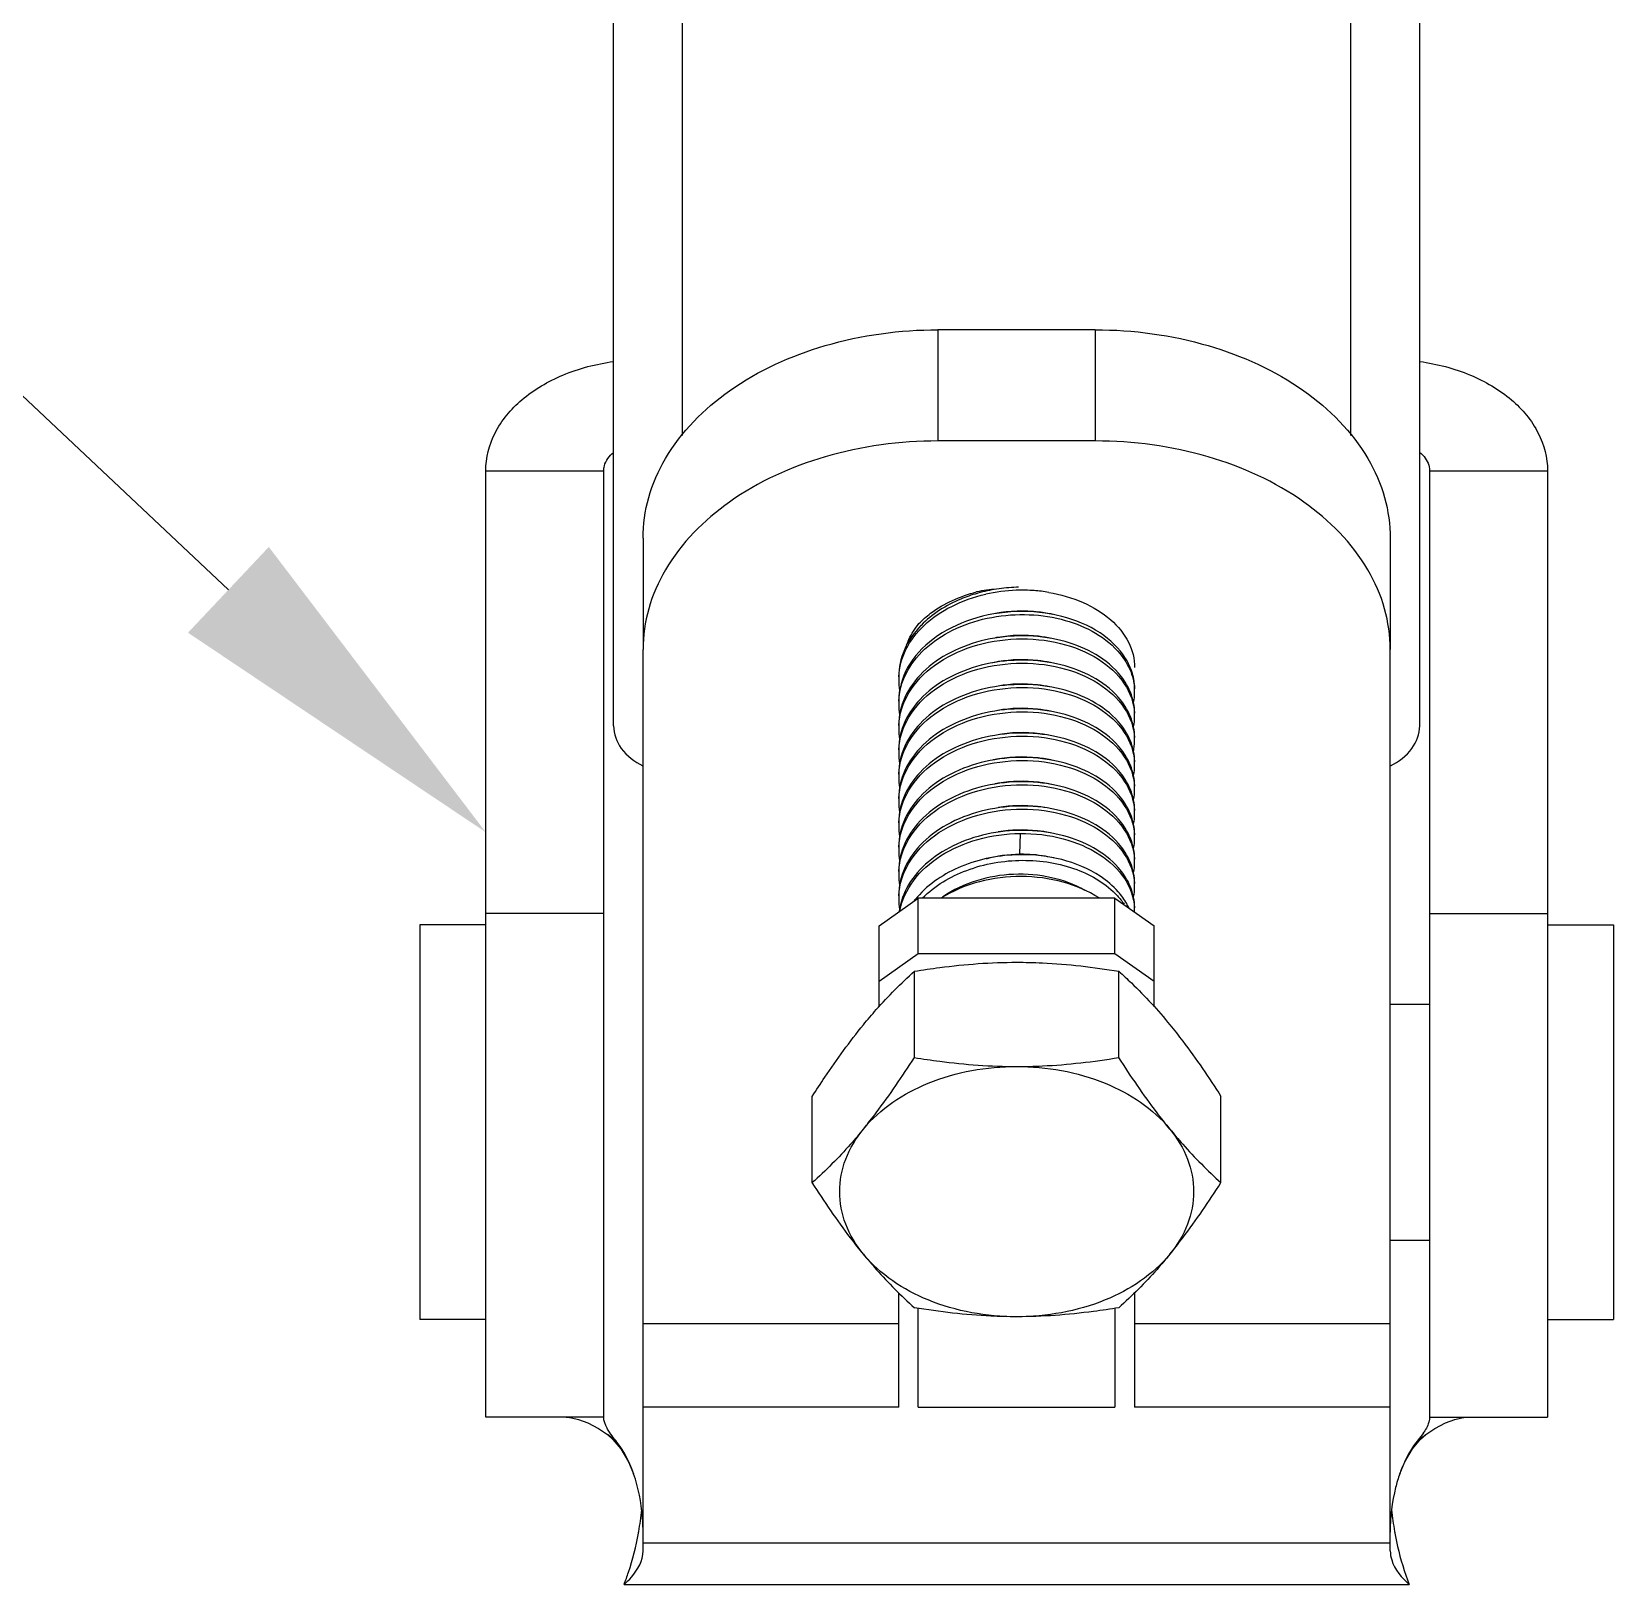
# Model space of a CAD drawing. Extents: x 4995099 to 5303443, y 4627657 to 4889583.
# Drawn here: x 5045307 to 5046202, y 4765713 to 4766592 of the extents above; entities that cross this region are included whole.
import ezdxf

# ---------------------------------------------------------------- set-up
doc = ezdxf.new("R2010")
doc.units = 0
doc.header["$LTSCALE"] = 1000
doc.header["$MEASUREMENT"] = 0
doc.layers.get('0').update_dxf_attribs({"color": 4, "linetype": 'CONTINUOUS'})

msp = doc.modelspace()

# ---------------------------------------------------------------- linework, layer by layer
at = {"linetype": 'Continuous'}
for p, q in [((5045636.04, 4766198.86), (5045636.04, 4769694.69)), ((5046092.04, 4766198.86), (5046092.04, 4769694.69)), ((5045674.97, 4766363.27), (5045674.97, 4769307.83)), ((5046053.11, 4766363.27), (5046053.11, 4769307.83)), ((5045819.55, 4766423), (5045819.55, 4766360.08)), ((5045908.53, 4766423), (5045819.55, 4766423)), ((5045908.53, 4766423), (5045908.53, 4766360.08)), ((5045908.53, 4766360.08), (5045819.55, 4766360.08)), ((5045563.75, 4765807.9), (5045563.75, 4766343.24)), ((5045563.75, 4766343.24), (5045630.48, 4766343.24)), ((5045630.48, 4765807.9), (5045630.48, 4766343.24)), ((5046097.6, 4766343.24), (5046097.6, 4765807.9)), ((5046097.6, 4766343.24), (5046164.33, 4766343.24)), ((5046164.33, 4766343.24), (5046164.33, 4765807.9)), ((5045652.73, 4766305.03), (5045652.73, 4766242.12)), ((5046075.36, 4766305.03), (5046075.36, 4766242.12)), ((5045809.99, 4766255.74), (5045809.9, 4766255.65)), ((5045652.73, 4765732.12), (5045652.73, 4766242.12)), ((5046075.36, 4765732.12), (5046075.36, 4766242.12)), ((5045866.01, 4766138.03), (5045865.7, 4766126.25)), ((5045865.7, 4766126.25), (5045865.7, 4766125.98)), ((5045786.19, 4766085.71), (5045808.43, 4766101.44)), ((5045808.43, 4766069.98), (5045808.43, 4766101.44)), ((5045919.65, 4766101.44), (5045808.43, 4766101.44)), ((5045919.65, 4766069.98), (5045919.65, 4766101.44)), ((5045919.65, 4766101.44), (5045941.89, 4766085.71)), ((5045630.48, 4766092.69), (5045563.75, 4766092.69)), ((5046097.6, 4766092.69), (5046164.33, 4766092.69)), ((5045563.75, 4766086.37), (5045526.51, 4766086.37)), ((5045786.19, 4766040.03), (5045786.19, 4766085.71)), ((5045941.89, 4766040.03), (5045941.89, 4766085.71)), ((5046164.33, 4766086.37), (5046201.57, 4766086.37)), ((5045808.43, 4766069.98), (5045786.19, 4766054.25)), ((5045919.65, 4766069.98), (5045808.43, 4766069.98)), ((5045941.89, 4766054.25), (5045919.65, 4766069.98)), ((5045806.25, 4766011.29), (5045806.25, 4766060.06)), ((5045921.83, 4766011.29), (5045921.83, 4766060.06)), ((5046075.36, 4766041.46), (5046097.6, 4766041.46)), ((5045748.46, 4765940.51), (5045748.46, 4765989.28)), ((5045979.62, 4765940.51), (5045979.62, 4765989.28)), ((5046075.36, 4765908), (5046097.6, 4765908)), ((5045797.31, 4765813.46), (5045797.31, 4765878.15)), ((5045930.77, 4765878.15), (5045930.77, 4765813.45)), ((5045808.43, 4765813.49), (5045808.43, 4765869.41)), ((5045919.65, 4765869.4), (5045919.65, 4765813.49)), ((5045563.75, 4765863.08), (5045526.51, 4765863.08)), ((5045797.31, 4765860.69), (5045652.73, 4765860.69)), ((5046075.36, 4765860.69), (5045930.77, 4765860.69)), ((5046164.33, 4765863.08), (5046201.57, 4765863.08)), ((5045797.31, 4765813.46), (5045652.73, 4765813.46)), ((5045808.43, 4765813.49), (5045919.65, 4765813.49)), ((5046075.36, 4765813.46), (5045930.77, 4765813.46)), ((5045630.48, 4765807.9), (5045563.75, 4765807.9)), ((5045609.24, 4765807.9), (5045609.84, 4765807.87)), ((5045609.84, 4765807.87), (5045612.2, 4765807.53)), ((5045612.2, 4765807.53), (5045616.17, 4765806.53)), ((5045616.17, 4765806.53), (5045621.44, 4765804.55)), ((5045621.44, 4765804.55), (5045627.53, 4765801.38)), ((5046097.6, 4765807.9), (5046164.33, 4765807.9)), ((5046100.55, 4765801.38), (5046106.64, 4765804.55)), ((5046106.64, 4765804.55), (5046111.91, 4765806.53)), ((5046111.91, 4765806.53), (5046115.88, 4765807.53)), ((5046115.88, 4765807.53), (5046118.24, 4765807.87)), ((5046118.24, 4765807.87), (5046118.84, 4765807.9)), ((5045627.53, 4765801.38), (5045632.56, 4765797.97)), ((5045637.58, 4765794.15), (5045632.56, 4765797.97)), ((5045632.57, 4765797.96), (5045635.69, 4765795.23)), ((5045635.69, 4765795.23), (5045640.21, 4765789.89)), ((5046087.91, 4765789.94), (5046092.45, 4765795.28)), ((5046090.5, 4765794.15), (5046095.53, 4765797.97)), ((5046092.45, 4765795.28), (5046095.51, 4765797.96)), ((5046095.53, 4765797.97), (5046100.55, 4765801.38)), ((5045640.21, 4765789.89), (5045644.55, 4765782.54)), ((5046083.55, 4765782.57), (5046087.91, 4765789.94)), ((5045644.55, 4765782.54), (5045647.39, 4765775.71)), ((5046080.7, 4765775.71), (5046083.55, 4765782.57)), ((5045652.73, 4765736.81), (5046075.36, 4765736.81)), ((5045641.96, 4765713.22), (5046086.12, 4765713.22))]:
    msp.add_line(p, q, dxfattribs=at)
for p, q in [((5045526.51, 4766086.37), (5045526.51, 4765863.08)), ((5046201.57, 4766086.37), (5046201.57, 4765863.08))]:
    msp.add_line(p, q)
msp.add_lwpolyline([(5045418.18, 4766275.88), (5044194, 4767429.18)])
for centre, radius, start, end in [((5045859.32, 4766185.48), 91.01, 94.18605, 101.38345), ((5045866.55, 4766186.75), 90.58, 98.81306, 105.66964), ((5045867.12, 4766183.22), 94.16, 91.93856, 98.82809), ((5045867.13, 4766183.23), 94.14, 91.28187, 91.9468), ((5045865.75, 4766189.79), 87.43, 105.70507, 105.99561), ((5045867.05, 4766182.3), 93.36, 91.97211, 102.7007), ((5045867.13, 4766181.37), 94.29, 91.88662, 92.00129), ((5045867.13, 4766181.72), 93.94, 85.86942, 91.89367), ((5045867.36, 4766184.79), 90.87, 80.59733, 85.87431), ((5045866.86, 4766172.48), 77.63, 99.99325, 100.98691), ((5045866.84, 4766158.85), 77.49, 99.68052, 102.11569), ((5045833.78, 4766224.98), 36.47, 177.33187, 179.99847), ((5045834.17, 4766225), 36.86, 180.02871, 189.42486), ((5045900.03, 4766218.13), 30.74, 348.66115, 359.95192), ((5045900.47, 4766218.1), 30.3, 0.00224, 3.20503), ((5045833.78, 4766211.22), 36.46, 177.33226, 179.99847), ((5045834.17, 4766211.24), 36.86, 180.0291, 189.47529), ((5045900.03, 4766204.37), 30.75, 348.58251, 359.9511), ((5045900.48, 4766204.34), 30.3, 0.00224, 3.20454), ((5045833.78, 4766197.46), 36.46, 177.33234, 179.99847), ((5045834.18, 4766197.48), 36.86, 180.02923, 189.52222), ((5045899.99, 4766190.6), 30.78, 347.85065, 359.94768), ((5045900.48, 4766190.58), 30.3, 0.00227, 3.205), ((5045833.78, 4766183.69), 36.46, 177.33196, 179.99847), ((5045834.17, 4766183.71), 36.86, 180.02882, 189.44067), ((5045900.48, 4766176.81), 30.3, 0.00224, 3.20456), ((5045833.78, 4766169.93), 36.46, 177.33228, 179.99847), ((5045834.17, 4766169.95), 36.86, 180.02918, 189.48568), ((5045900.03, 4766176.84), 30.74, 348.61643, 359.95148), ((5045866.87, 4766089.86), 77.67, 99.744, 101.21228), ((5045900.03, 4766163.08), 30.75, 348.59812, 359.95123), ((5045900.48, 4766163.05), 30.3, 0.00227, 3.20459), ((5045833.78, 4766156.17), 36.47, 177.33215, 179.99847), ((5045834.17, 4766156.19), 36.86, 180.02885, 189.44502), ((5045900.48, 4766149.29), 30.3, 0.00227, 3.20508), ((5045833.78, 4766142.41), 36.46, 177.33204, 179.99847), ((5045834.19, 4766142.43), 36.88, 180.03052, 189.66461), ((5045900.03, 4766149.31), 30.74, 348.65344, 359.95183), ((5045900.03, 4766135.55), 30.74, 348.63017, 359.95153), ((5045900.48, 4766135.52), 30.3, 0.00227, 3.20451), ((5045833.78, 4766128.64), 36.46, 177.33234, 179.99847), ((5045834.17, 4766128.66), 36.86, 180.02923, 189.50175), ((5045867.13, 4766047.2), 79.06, 90.80136, 91.03713), ((5045867.14, 4766031.9), 94.09, 90.68329, 90.86009), ((5045833.78, 4766114.88), 36.47, 177.33193, 179.99847), ((5045834.17, 4766114.9), 36.86, 180.02869, 189.42248), ((5045900.03, 4766121.79), 30.75, 348.61108, 359.9514), ((5045900.48, 4766121.76), 30.3, 0.00227, 3.2047), ((5045900.03, 4766108.03), 30.74, 348.67041, 359.95202), ((5045900.47, 4766108), 30.3, 0.00224, 3.20519), ((5045833.78, 4766101.12), 36.47, 177.33215, 179.99847), ((5045834.17, 4766101.14), 36.86, 180.02899, 189.4615), ((5045845.86, 4766069.34), 50.15, 139.37608, 142.48048), ((5045900.47, 4766094.24), 30.3, 0.00221, 3.20582), ((5045900.55, 4766094.24), 30.22, 358.84767, 359.99975), ((5045666.89, 4765821.43), 39.89, 213.78825, 214.18873), ((5046061.19, 4765821.43), 39.89, 325.81127, 326.21175), ((5045484.92, 4765772.18), 167.89, 350.02787, 354.24906), ((5046243.17, 4765772.18), 167.9, 185.7566, 189.97205), ((5045483.06, 4765772.46), 169.78, 349.72994, 350.04435), ((5046245.03, 4765772.46), 169.78, 189.95565, 190.27006)]:
    msp.add_arc(centre, radius, start, end, dxfattribs=at)
for points, knots in [([(5045652.73, 4766305.03), (5045652.73, 4766312.78), (5045654.98, 4766328.63), (5045668.46, 4766359.48), (5045701.75, 4766392.79), (5045756.36, 4766417.34), (5045798.06, 4766423), (5045819.55, 4766423)], [0, 0, 0, 0, 0.103597, 0.210948, 0.445697, 0.712571, 1, 1, 1, 1]), ([(5045908.53, 4766423), (5045930.02, 4766423), (5045971.72, 4766417.34), (5046026.34, 4766392.79), (5046059.63, 4766359.48), (5046073.11, 4766328.63), (5046075.36, 4766312.78), (5046075.36, 4766305.03)], [0, 0, 0, 0, 0.287429, 0.554303, 0.789052, 0.896403, 1, 1, 1, 1]), ([(5045563.75, 4766343.24), (5045563.75, 4766350.55), (5045567.81, 4766366.08), (5045584.02, 4766385.14), (5045607.67, 4766398.91), (5045626.23, 4766403.71), (5045636.01, 4766405.03)], [0, 0, 0, 0, 0.213346, 0.447987, 0.712108, 1, 1, 1, 1]), ([(5046092.08, 4766405.03), (5046101.86, 4766403.71), (5046120.42, 4766398.91), (5046144.06, 4766385.14), (5046160.28, 4766366.08), (5046164.33, 4766350.55), (5046164.33, 4766343.24)], [0, 0, 0, 0, 0.287892, 0.552013, 0.786654, 1, 1, 1, 1]), ([(5045819.55, 4766360.08), (5045798.06, 4766360.08), (5045756.36, 4766354.43), (5045701.75, 4766329.88), (5045668.46, 4766296.57), (5045654.98, 4766265.71), (5045652.73, 4766249.86), (5045652.73, 4766242.12)], [0, 0, 0, 0, 0.287429, 0.554303, 0.789052, 0.896403, 1, 1, 1, 1]), ([(5046075.36, 4766242.12), (5046075.36, 4766249.86), (5046073.11, 4766265.71), (5046059.63, 4766296.57), (5046026.34, 4766329.88), (5045971.72, 4766354.43), (5045930.02, 4766360.08), (5045908.53, 4766360.08)], [0, 0, 0, 0, 0.103597, 0.210948, 0.445697, 0.712571, 1, 1, 1, 1]), ([(5045630.48, 4766343.24), (5045630.48, 4766344.18), (5045630.98, 4766348.15), (5045633.58, 4766351.64), (5045635.93, 4766353.55)], [0, 0, 0, 0, 0.236834, 1, 1, 1, 1]), ([(5046092.15, 4766353.55), (5046092.99, 4766352.87), (5046095.86, 4766350.14), (5046097.6, 4766346.11), (5046097.6, 4766343.24)], [0, 0, 0, 0, 0.274002, 1, 1, 1, 1]), ([(5045797.35, 4766226.68), (5045797.6, 4766231.97), (5045800.62, 4766242.95), (5045811.52, 4766256.86), (5045827.36, 4766267.52), (5045839.89, 4766271.87), (5045846.53, 4766273.37)], [0, 0, 0, 0, 0.219273, 0.456424, 0.717944, 1, 1, 1, 1]), ([(5045808.8, 4766256.79), (5045810.82, 4766258.89), (5045820.23, 4766267.15), (5045832.09, 4766272.33), (5045841.36, 4766274.7)], [0, 0, 0, 0, 0.23319, 1, 1, 1, 1]), ([(5045841.66, 4766273.84), (5045838.54, 4766272.95), (5045827, 4766268.94), (5045816.25, 4766262.2), (5045809.99, 4766255.74)], [0, 0, 0, 0, 0.264817, 1, 1, 1, 1]), ([(5045882.21, 4766274.43), (5045888.89, 4766273.32), (5045901.45, 4766269.75), (5045917.33, 4766260.14), (5045928.1, 4766247.2), (5045930.77, 4766236.77), (5045930.77, 4766231.86)], [0, 0, 0, 0, 0.291651, 0.555731, 0.788679, 1, 1, 1, 1]), ([(5045930.77, 4766219.82), (5045930.77, 4766222.77), (5045929.87, 4766228.84), (5045924.43, 4766240.65), (5045911.02, 4766253.23), (5045889.18, 4766262.16), (5045863.92, 4766264.73), (5045838.65, 4766260.45), (5045816.78, 4766249.68), (5045801.3, 4766233.39), (5045797.31, 4766219.47), (5045797.31, 4766212.94)], [0, 0, 0, 0, 0.049449, 0.100956, 0.214949, 0.346477, 0.489675, 0.634208, 0.769827, 0.890789, 1, 1, 1, 1]), ([(5045797.35, 4766212.92), (5045797.6, 4766218.25), (5045800.68, 4766229.35), (5045811.78, 4766243.36), (5045827.87, 4766254.03), (5045847.35, 4766260.62), (5045868.44, 4766262.66), (5045894.56, 4766259.45), (5045913.06, 4766250.32), (5045921.23, 4766241.23)], [0, 0, 0, 0, 0.105385, 0.219488, 0.34542, 0.481197, 0.621395, 0.759049, 1, 1, 1, 1]), ([(5045884.48, 4766261.92), (5045881.88, 4766262.53), (5045871.18, 4766264.41), (5045860.09, 4766264), (5045852.05, 4766262.44)], [0, 0, 0, 0, 0.245648, 1, 1, 1, 1]), ([(5045809.9, 4766255.65), (5045806.05, 4766251.65), (5045799.7, 4766242.69), (5045797.31, 4766231.87), (5045797.31, 4766226.7)], [0, 0, 0, 0, 0.517736, 1, 1, 1, 1]), ([(5045921.5, 4766228.88), (5045913.3, 4766238.18), (5045894.46, 4766247.49), (5045867.91, 4766250.65), (5045846.51, 4766248.42), (5045826.84, 4766241.5), (5045810.76, 4766230.41), (5045799.95, 4766215.93), (5045797.31, 4766204.58), (5045797.31, 4766199.17)], [0, 0, 0, 0, 0.241301, 0.379446, 0.520004, 0.655787, 0.781306, 0.894819, 1, 1, 1, 1]), ([(5045801.83, 4766244.69), (5045802.21, 4766245.76), (5045803.98, 4766250.08), (5045806.56, 4766254.06), (5045808.8, 4766256.79)], [0, 0, 0, 0, 0.242775, 1, 1, 1, 1]), ([(5045883.87, 4766248.3), (5045881.42, 4766248.85), (5045871.36, 4766250.56), (5045860.97, 4766250.26), (5045853.39, 4766248.92)], [0, 0, 0, 0, 0.245788, 1, 1, 1, 1]), ([(5045797.35, 4766199.15), (5045797.65, 4766205.56), (5045802.09, 4766219.04), (5045817.58, 4766234.7), (5045839.1, 4766245.05), (5045863.82, 4766249.19), (5045888.54, 4766246.8), (5045910.07, 4766238.22), (5045925.72, 4766224.4), (5045930.4, 4766211.91), (5045930.73, 4766206.03)], [0, 0, 0, 0, 0.109414, 0.230762, 0.366312, 0.510386, 0.653204, 0.784891, 0.899595, 1, 1, 1, 1]), ([(5045921.23, 4766241.23), (5045923.97, 4766238.18), (5045928.52, 4766231.5), (5045930.51, 4766223.61), (5045930.73, 4766219.79)], [0, 0, 0, 0, 0.517722, 1, 1, 1, 1]), ([(5045921.49, 4766215.13), (5045913.29, 4766224.42), (5045894.45, 4766233.73), (5045867.91, 4766236.88), (5045846.5, 4766234.66), (5045826.84, 4766227.74), (5045810.76, 4766216.65), (5045799.95, 4766202.17), (5045797.31, 4766190.82), (5045797.31, 4766185.41)], [0, 0, 0, 0, 0.241321, 0.379464, 0.520018, 0.655795, 0.781306, 0.894819, 1, 1, 1, 1]), ([(5045797.35, 4766185.39), (5045797.65, 4766191.8), (5045802.09, 4766205.28), (5045817.58, 4766220.93), (5045839.1, 4766231.29), (5045863.82, 4766235.43), (5045888.54, 4766233.03), (5045910.07, 4766224.46), (5045925.72, 4766210.64), (5045930.4, 4766198.15), (5045930.73, 4766192.27)], [0, 0, 0, 0, 0.10941, 0.230759, 0.36631, 0.510388, 0.653211, 0.784896, 0.899598, 1, 1, 1, 1]), ([(5045883.12, 4766234.7), (5045880.76, 4766235.2), (5045871.07, 4766236.77), (5045861.1, 4766236.48), (5045853.81, 4766235.23)], [0, 0, 0, 0, 0.246058, 1, 1, 1, 1]), ([(5045921.51, 4766201.35), (5045913.31, 4766210.64), (5045894.47, 4766219.96), (5045867.92, 4766223.12), (5045846.51, 4766220.9), (5045826.84, 4766213.98), (5045810.76, 4766202.89), (5045799.95, 4766188.41), (5045797.31, 4766177.05), (5045797.31, 4766171.65)], [0, 0, 0, 0, 0.241291, 0.379436, 0.519999, 0.655783, 0.781305, 0.89482, 1, 1, 1, 1]), ([(5045882.9, 4766220.98), (5045880.54, 4766221.48), (5045870.87, 4766223.02), (5045860.91, 4766222.7), (5045853.64, 4766221.44)], [0, 0, 0, 0, 0.246155, 1, 1, 1, 1]), ([(5045930.77, 4766206.06), (5045930.77, 4766210.08), (5045929.03, 4766218.5), (5045924.36, 4766225.64), (5045921.5, 4766228.88)], [0, 0, 0, 0, 0.48238, 1, 1, 1, 1]), ([(5045797.35, 4766171.63), (5045797.65, 4766178.04), (5045802.09, 4766191.52), (5045817.58, 4766207.17), (5045839.1, 4766217.53), (5045863.82, 4766221.67), (5045888.54, 4766219.27), (5045910.07, 4766210.69), (5045925.72, 4766196.87), (5045930.4, 4766184.38), (5045930.73, 4766178.51)], [0, 0, 0, 0, 0.109413, 0.230763, 0.366317, 0.51039, 0.65321, 0.784893, 0.899595, 1, 1, 1, 1]), ([(5045930.77, 4766192.29), (5045930.77, 4766196.32), (5045929.03, 4766204.75), (5045924.36, 4766211.89), (5045921.49, 4766215.13)], [0, 0, 0, 0, 0.482371, 1, 1, 1, 1]), ([(5045921.49, 4766187.6), (5045913.29, 4766196.89), (5045894.45, 4766206.2), (5045867.91, 4766209.36), (5045846.5, 4766207.13), (5045826.84, 4766200.21), (5045810.76, 4766189.12), (5045799.95, 4766174.64), (5045797.31, 4766163.29), (5045797.31, 4766157.89)], [0, 0, 0, 0, 0.241314, 0.379459, 0.520012, 0.655791, 0.781307, 0.89482, 1, 1, 1, 1]), ([(5045797.35, 4766157.87), (5045797.65, 4766164.27), (5045802.09, 4766177.75), (5045817.58, 4766193.41), (5045839.1, 4766203.77), (5045863.82, 4766207.9), (5045888.54, 4766205.51), (5045910.07, 4766196.93), (5045925.72, 4766183.11), (5045930.4, 4766170.62), (5045930.73, 4766164.74)], [0, 0, 0, 0, 0.109413, 0.230762, 0.36631, 0.510386, 0.653205, 0.784893, 0.899595, 1, 1, 1, 1]), ([(5045883.17, 4766207.16), (5045880.78, 4766207.68), (5045870.94, 4766209.27), (5045860.8, 4766208.94), (5045853.41, 4766207.64)], [0, 0, 0, 0, 0.246065, 1, 1, 1, 1]), ([(5045636.04, 4766198.86), (5045636.04, 4766194.38), (5045639.77, 4766184.6), (5045647.94, 4766178.65), (5045652.61, 4766176.33)], [0, 0, 0, 0, 0.461863, 1, 1, 1, 1]), ([(5045884.94, 4766193), (5045882.36, 4766193.62), (5045871.71, 4766195.56), (5045860.66, 4766195.23), (5045852.64, 4766193.74)], [0, 0, 0, 0, 0.2454, 1, 1, 1, 1]), ([(5045930.77, 4766178.53), (5045930.77, 4766182.56), (5045929.04, 4766190.97), (5045924.37, 4766198.11), (5045921.51, 4766201.35)], [0, 0, 0, 0, 0.482397, 1, 1, 1, 1]), ([(5046075.47, 4766176.33), (5046080.14, 4766178.65), (5046088.31, 4766184.6), (5046092.04, 4766194.38), (5046092.04, 4766198.86)], [0, 0, 0, 0, 0.538137, 1, 1, 1, 1]), ([(5045921.5, 4766173.83), (5045913.29, 4766183.13), (5045894.46, 4766192.44), (5045867.91, 4766195.6), (5045846.5, 4766193.37), (5045826.84, 4766186.45), (5045810.76, 4766175.36), (5045799.95, 4766160.88), (5045797.31, 4766149.53), (5045797.31, 4766144.12)], [0, 0, 0, 0, 0.241312, 0.379455, 0.520012, 0.655791, 0.781305, 0.89482, 1, 1, 1, 1]), ([(5045797.35, 4766144.1), (5045797.65, 4766150.51), (5045802.09, 4766163.99), (5045817.58, 4766179.65), (5045839.1, 4766190), (5045863.82, 4766194.14), (5045888.54, 4766191.74), (5045910.07, 4766183.17), (5045925.72, 4766169.35), (5045930.4, 4766156.86), (5045930.73, 4766150.98)], [0, 0, 0, 0, 0.109411, 0.230759, 0.366311, 0.510389, 0.653212, 0.784896, 0.899598, 1, 1, 1, 1]), ([(5045930.77, 4766164.77), (5045930.77, 4766168.8), (5045929.03, 4766177.22), (5045924.36, 4766184.36), (5045921.49, 4766187.6)], [0, 0, 0, 0, 0.482371, 1, 1, 1, 1]), ([(5045921.51, 4766160.06), (5045913.3, 4766169.36), (5045894.47, 4766178.67), (5045867.92, 4766181.83), (5045846.51, 4766179.61), (5045826.84, 4766172.69), (5045810.76, 4766161.6), (5045799.95, 4766147.12), (5045797.31, 4766135.77), (5045797.31, 4766130.36)], [0, 0, 0, 0, 0.24129, 0.379435, 0.519998, 0.655783, 0.781305, 0.89482, 1, 1, 1, 1]), ([(5045797.35, 4766130.34), (5045797.65, 4766136.75), (5045802.09, 4766150.23), (5045817.58, 4766165.88), (5045839.1, 4766176.24), (5045863.82, 4766180.38), (5045888.54, 4766177.98), (5045910.07, 4766169.41), (5045925.72, 4766155.59), (5045930.4, 4766143.1), (5045930.73, 4766137.22)], [0, 0, 0, 0, 0.109414, 0.230763, 0.366316, 0.510389, 0.653208, 0.784892, 0.899594, 1, 1, 1, 1]), ([(5045884.37, 4766179.37), (5045881.68, 4766180), (5045870.58, 4766181.91), (5045859.08, 4766181.36), (5045850.78, 4766179.6)], [0, 0, 0, 0, 0.245825, 1, 1, 1, 1]), ([(5045930.77, 4766151), (5045930.77, 4766155.03), (5045929.03, 4766163.45), (5045924.36, 4766170.59), (5045921.5, 4766173.83)], [0, 0, 0, 0, 0.482382, 1, 1, 1, 1]), ([(5045921.49, 4766146.31), (5045913.29, 4766155.61), (5045894.45, 4766164.91), (5045867.91, 4766168.07), (5045846.5, 4766165.84), (5045826.84, 4766158.92), (5045810.76, 4766147.84), (5045799.95, 4766133.35), (5045797.31, 4766122), (5045797.31, 4766116.6)], [0, 0, 0, 0, 0.241317, 0.379461, 0.520014, 0.655792, 0.781306, 0.894819, 1, 1, 1, 1]), ([(5045797.35, 4766116.58), (5045797.65, 4766122.99), (5045802.09, 4766136.47), (5045817.58, 4766152.12), (5045839.1, 4766162.48), (5045863.82, 4766166.62), (5045888.54, 4766164.22), (5045910.07, 4766155.64), (5045925.72, 4766141.82), (5045930.4, 4766129.33), (5045930.73, 4766123.46)], [0, 0, 0, 0, 0.109411, 0.23076, 0.366309, 0.510386, 0.653207, 0.784895, 0.899597, 1, 1, 1, 1]), ([(5045883.62, 4766165.78), (5045881.22, 4766166.31), (5045871.35, 4766167.97), (5045861.16, 4766167.68), (5045853.73, 4766166.41)], [0, 0, 0, 0, 0.245865, 1, 1, 1, 1]), ([(5045930.77, 4766137.24), (5045930.77, 4766141.27), (5045929.04, 4766149.69), (5045924.37, 4766156.82), (5045921.51, 4766160.06)], [0, 0, 0, 0, 0.482394, 1, 1, 1, 1]), ([(5045921.5, 4766132.54), (5045913.3, 4766141.84), (5045894.46, 4766151.15), (5045867.92, 4766154.31), (5045846.51, 4766152.08), (5045826.84, 4766145.17), (5045810.76, 4766134.08), (5045799.95, 4766119.59), (5045797.31, 4766108.24), (5045797.31, 4766102.84)], [0, 0, 0, 0, 0.241302, 0.379446, 0.520006, 0.655788, 0.781304, 0.89482, 1, 1, 1, 1]), ([(5045797.35, 4766102.82), (5045797.65, 4766109.22), (5045802.09, 4766122.7), (5045817.58, 4766138.36), (5045839.1, 4766148.72), (5045863.82, 4766152.85), (5045888.54, 4766150.46), (5045910.07, 4766141.88), (5045925.72, 4766128.06), (5045930.4, 4766115.57), (5045930.73, 4766109.69)], [0, 0, 0, 0, 0.109411, 0.23076, 0.366314, 0.510391, 0.653213, 0.784895, 0.899597, 1, 1, 1, 1]), ([(5045883.04, 4766152.14), (5045880.67, 4766152.64), (5045870.97, 4766154.2), (5045860.98, 4766153.89), (5045853.69, 4766152.64)], [0, 0, 0, 0, 0.246098, 1, 1, 1, 1]), ([(5045930.77, 4766123.48), (5045930.77, 4766127.51), (5045929.03, 4766135.93), (5045924.36, 4766143.07), (5045921.49, 4766146.31)], [0, 0, 0, 0, 0.48237, 1, 1, 1, 1]), ([(5045921.51, 4766118.78), (5045913.64, 4766127.69), (5045895.8, 4766136.82), (5045870.4, 4766140.43), (5045849.73, 4766138.91), (5045830.38, 4766133), (5045814.06, 4766123.11), (5045802.29, 4766109.93), (5045798.35, 4766099.24), (5045797.64, 4766094)], [0, 0, 0, 0, 0.238806, 0.375378, 0.515068, 0.651187, 0.778286, 0.893865, 1, 1, 1, 1]), ([(5045797.97, 4766094.18), (5045799.13, 4766100.31), (5045805, 4766112.72), (5045821.05, 4766126.7), (5045842.17, 4766135.74), (5045857.95, 4766137.93), (5045866.01, 4766138.03)], [0, 0, 0, 0, 0.215857, 0.456017, 0.721227, 1, 1, 1, 1]), ([(5045882.93, 4766138.4), (5045880.57, 4766138.9), (5045870.91, 4766140.44), (5045860.95, 4766140.13), (5045853.68, 4766138.87)], [0, 0, 0, 0, 0.24614, 1, 1, 1, 1]), ([(5045866.01, 4766138.03), (5045874.19, 4766138.13), (5045890, 4766136.29), (5045910.84, 4766127.59), (5045925.93, 4766113.9), (5045930.4, 4766101.69), (5045930.73, 4766095.93)], [0, 0, 0, 0, 0.291821, 0.560232, 0.794326, 1, 1, 1, 1]), ([(5045865.72, 4766125.98), (5045854.5, 4766125.81), (5045833.05, 4766121.81), (5045814.39, 4766109.67), (5045807.8, 4766101.99)], [0, 0, 0, 0, 0.525716, 1, 1, 1, 1]), ([(5045921.52, 4766105), (5045918.53, 4766108.38), (5045902.93, 4766121.45), (5045881.63, 4766126.17), (5045866.01, 4766125.98)], [0, 0, 0, 0, 0.224306, 1, 1, 1, 1]), ([(5045885.02, 4766124.16), (5045883.5, 4766124.53), (5045877.25, 4766125.83), (5045870.84, 4766126.32), (5045866.03, 4766126.25)], [0, 0, 0, 0, 0.245441, 1, 1, 1, 1]), ([(5045930.77, 4766109.72), (5045930.77, 4766113.74), (5045929.04, 4766122.16), (5045924.36, 4766129.3), (5045921.5, 4766132.54)], [0, 0, 0, 0, 0.482394, 1, 1, 1, 1]), ([(5045810.8, 4766101.53), (5045817.74, 4766108.5), (5045836.05, 4766119.29), (5045867.07, 4766124.56), (5045897.4, 4766119.86), (5045914.87, 4766109.5), (5045921.02, 4766102.83)], [0, 0, 0, 0, 0.245715, 0.512956, 0.773315, 1, 1, 1, 1]), ([(5045902.52, 4766105.85), (5045896.76, 4766109.2), (5045883.48, 4766114.06), (5045855.62, 4766116.38), (5045833.87, 4766110.16), (5045822.36, 4766102.22)], [0, 0, 0, 0, 0.239537, 0.497847, 1, 1, 1, 1]), ([(5045930.77, 4766095.95), (5045930.77, 4766099.98), (5045929.04, 4766108.4), (5045924.37, 4766115.54), (5045921.51, 4766118.78)], [0, 0, 0, 0, 0.482388, 1, 1, 1, 1]), ([(5045910.63, 4766101.56), (5045904.45, 4766105.6), (5045889.99, 4766111.69), (5045859.07, 4766115.65), (5045834.51, 4766109.74), (5045821.22, 4766101.45)], [0, 0, 0, 0, 0.237857, 0.495496, 1, 1, 1, 1]), ([(5045927.55, 4766095.99), (5045927.17, 4766096.78), (5045925.49, 4766099.99), (5045923.33, 4766102.94), (5045921.52, 4766105)], [0, 0, 0, 0, 0.243018, 1, 1, 1, 1]), ([(5045806.25, 4766060.06), (5045811, 4766060.84), (5045830.13, 4766063.71), (5045849.5, 4766065.17), (5045864.04, 4766065.17)], [0, 0, 0, 0, 0.248681, 1, 1, 1, 1]), ([(5045864.04, 4766065.17), (5045868.9, 4766065.17), (5045888.26, 4766064.7), (5045907.54, 4766062.42), (5045921.83, 4766060.06)], [0, 0, 0, 0, 0.251248, 1, 1, 1, 1]), ([(5045777.36, 4766029.78), (5045779.73, 4766032.69), (5045788.76, 4766043.34), (5045798.64, 4766053.25), (5045806.25, 4766060.06)], [0, 0, 0, 0, 0.268858, 1, 1, 1, 1]), ([(5045921.83, 4766060.06), (5045924.25, 4766057.9), (5045934.5, 4766048.41), (5045943.95, 4766038.08), (5045950.73, 4766029.78)], [0, 0, 0, 0, 0.2325, 1, 1, 1, 1]), ([(5045748.46, 4765989.28), (5045750.8, 4765992.93), (5045759.9, 4766006.8), (5045769.61, 4766020.29), (5045777.36, 4766029.78)], [0, 0, 0, 0, 0.261287, 1, 1, 1, 1]), ([(5045950.73, 4766029.78), (5045953.22, 4766026.73), (5045963.45, 4766013.67), (5045972.78, 4765999.93), (5045979.62, 4765989.28)], [0, 0, 0, 0, 0.237123, 1, 1, 1, 1]), ([(5045777.36, 4765970.8), (5045779.84, 4765973.84), (5045790.08, 4765986.9), (5045799.4, 4766000.65), (5045806.25, 4766011.29)], [0, 0, 0, 0, 0.237123, 1, 1, 1, 1]), ([(5045806.25, 4766011.29), (5045811, 4766010.51), (5045830.13, 4766007.64), (5045849.5, 4766006.19), (5045864.04, 4766006.19)], [0, 0, 0, 0, 0.248681, 1, 1, 1, 1]), ([(5045864.04, 4766006.19), (5045868.9, 4766006.19), (5045888.26, 4766006.65), (5045907.54, 4766008.93), (5045921.83, 4766011.29)], [0, 0, 0, 0, 0.251248, 1, 1, 1, 1]), ([(5045950.73, 4765970.8), (5045948.24, 4765973.84), (5045938, 4765986.9), (5045928.68, 4766000.65), (5045921.83, 4766011.29)], [0, 0, 0, 0, 0.237123, 1, 1, 1, 1]), ([(5045777.36, 4765970.8), (5045786.82, 4765982.38), (5045814.85, 4766000.65), (5045847.06, 4766006.19), (5045864.04, 4766006.19)], [0, 0, 0, 0, 0.468341, 1, 1, 1, 1]), ([(5045864.04, 4766006.19), (5045881.02, 4766006.19), (5045913.23, 4766000.65), (5045941.27, 4765982.38), (5045950.73, 4765970.8)], [0, 0, 0, 0, 0.531659, 1, 1, 1, 1]), ([(5045777.36, 4765970.8), (5045774.98, 4765967.89), (5045765.95, 4765957.24), (5045756.07, 4765947.32), (5045748.46, 4765940.51)], [0, 0, 0, 0, 0.268858, 1, 1, 1, 1]), ([(5045777.36, 4765900.02), (5045773.18, 4765905.12), (5045766.42, 4765916.31), (5045762.74, 4765935.41), (5045766.42, 4765954.5), (5045773.18, 4765965.69), (5045777.36, 4765970.8)], [0, 0, 0, 0, 0.257487, 0.5, 0.742513, 1, 1, 1, 1]), ([(5045950.73, 4765970.8), (5045953.1, 4765967.89), (5045962.13, 4765957.24), (5045972.02, 4765947.32), (5045979.62, 4765940.51)], [0, 0, 0, 0, 0.268858, 1, 1, 1, 1]), ([(5045950.73, 4765970.8), (5045954.9, 4765965.69), (5045961.66, 4765954.5), (5045965.34, 4765935.41), (5045961.66, 4765916.31), (5045954.9, 4765905.12), (5045950.73, 4765900.02)], [0, 0, 0, 0, 0.257487, 0.5, 0.742513, 1, 1, 1, 1]), ([(5045777.36, 4765900.02), (5045774.87, 4765903.06), (5045764.63, 4765916.12), (5045755.31, 4765929.87), (5045748.46, 4765940.51)], [0, 0, 0, 0, 0.237123, 1, 1, 1, 1]), ([(5045950.73, 4765900.02), (5045953.22, 4765903.06), (5045963.45, 4765916.12), (5045972.78, 4765929.87), (5045979.62, 4765940.51)], [0, 0, 0, 0, 0.237123, 1, 1, 1, 1]), ([(5045777.36, 4765900.02), (5045779.73, 4765897.11), (5045788.76, 4765886.46), (5045798.64, 4765876.54), (5045806.25, 4765869.73)], [0, 0, 0, 0, 0.268858, 1, 1, 1, 1]), ([(5045864.04, 4765864.63), (5045847.06, 4765864.63), (5045814.85, 4765870.16), (5045786.82, 4765888.43), (5045777.36, 4765900.02)], [0, 0, 0, 0, 0.531659, 1, 1, 1, 1]), ([(5045950.73, 4765900.02), (5045941.27, 4765888.43), (5045913.23, 4765870.16), (5045881.02, 4765864.63), (5045864.04, 4765864.63)], [0, 0, 0, 0, 0.468341, 1, 1, 1, 1]), ([(5045950.73, 4765900.02), (5045948.35, 4765897.11), (5045939.32, 4765886.46), (5045929.44, 4765876.54), (5045921.83, 4765869.73)], [0, 0, 0, 0, 0.268858, 1, 1, 1, 1]), ([(5045864.04, 4765864.63), (5045859.18, 4765864.63), (5045839.83, 4765865.09), (5045820.55, 4765867.38), (5045806.25, 4765869.73)], [0, 0, 0, 0, 0.251248, 1, 1, 1, 1]), ([(5045921.83, 4765869.73), (5045917.08, 4765868.95), (5045897.95, 4765866.08), (5045878.58, 4765864.63), (5045864.04, 4765864.63)], [0, 0, 0, 0, 0.248681, 1, 1, 1, 1]), ([(5045633.74, 4765799.25), (5045633.24, 4765799.99), (5045631.6, 4765802.61), (5045630.48, 4765805.69), (5045630.48, 4765807.9)], [0, 0, 0, 0, 0.289589, 1, 1, 1, 1]), ([(5046097.6, 4765807.9), (5046097.6, 4765807.21), (5046097.27, 4765804.09), (5046095.69, 4765801.26), (5046094.35, 4765799.25)], [0, 0, 0, 0, 0.222245, 1, 1, 1, 1]), ([(5045637.58, 4765794.15), (5045637.23, 4765794.58), (5045635.96, 4765796.16), (5045634.73, 4765797.79), (5045633.89, 4765799.02)], [0, 0, 0, 0, 0.26918, 1, 1, 1, 1]), ([(5045647.39, 4765775.71), (5045646.73, 4765777.59), (5045644.18, 4765784.09), (5045640.72, 4765790.28), (5045637.58, 4765794.15)], [0, 0, 0, 0, 0.285604, 1, 1, 1, 1]), ([(5046090.5, 4765794.15), (5046089.58, 4765793.01), (5046085.48, 4765787.35), (5046082.52, 4765780.92), (5046080.7, 4765775.71)], [0, 0, 0, 0, 0.210146, 1, 1, 1, 1]), ([(5046094.19, 4765799.02), (5046093.93, 4765798.63), (5046092.75, 4765796.96), (5046091.49, 4765795.37), (5046090.5, 4765794.15)], [0, 0, 0, 0, 0.231104, 1, 1, 1, 1]), ([(5045652.73, 4765742.75), (5045652.73, 4765745.63), (5045652.28, 4765756.78), (5045650.12, 4765767.89), (5045647.39, 4765775.71)], [0, 0, 0, 0, 0.257456, 1, 1, 1, 1]), ([(5046080.7, 4765775.71), (5046079.81, 4765773.19), (5046076.64, 4765762.48), (5046075.36, 4765751.24), (5046075.36, 4765742.75)], [0, 0, 0, 0, 0.239548, 1, 1, 1, 1]), ([(5045641.96, 4765713.22), (5045642.87, 4765715.48), (5045646.32, 4765724.92), (5045648.76, 4765734.71), (5045650.11, 4765742.19)], [0, 0, 0, 0, 0.242689, 1, 1, 1, 1]), ([(5046077.97, 4765742.19), (5046078.43, 4765739.67), (5046080.44, 4765729.84), (5046083.34, 4765720.17), (5046086.12, 4765713.22)], [0, 0, 0, 0, 0.255037, 1, 1, 1, 1]), ([(5045641.96, 4765713.22), (5045643.47, 4765714.47), (5045648.73, 4765719.51), (5045652.73, 4765726.72), (5045652.73, 4765732.12)], [0, 0, 0, 0, 0.266, 1, 1, 1, 1]), ([(5046075.36, 4765732.12), (5046075.36, 4765730.41), (5046076.71, 4765723.03), (5046081.76, 4765716.86), (5046086.12, 4765713.22)], [0, 0, 0, 0, 0.231026, 1, 1, 1, 1])]:
    msp.add_open_spline(points, degree=3, knots=knots, dxfattribs=at)
for points in [[(5045865.7, 4766126.25), (5045859.32, 4766126.13), (5045852.89, 4766125.25), (5045846.72, 4766123.59)], [(5045921.02, 4766102.83), (5045922.42, 4766101.31), (5045923.72, 4766099.69), (5045924.88, 4766097.98)]]:
    msp.add_open_spline(points, degree=3, dxfattribs=at)
msp.add_solid([(5045441.04, 4766300.14), (5045563.75, 4766138.73), (5045395.32, 4766251.61)])

doc.saveas('drawing.dxf')
